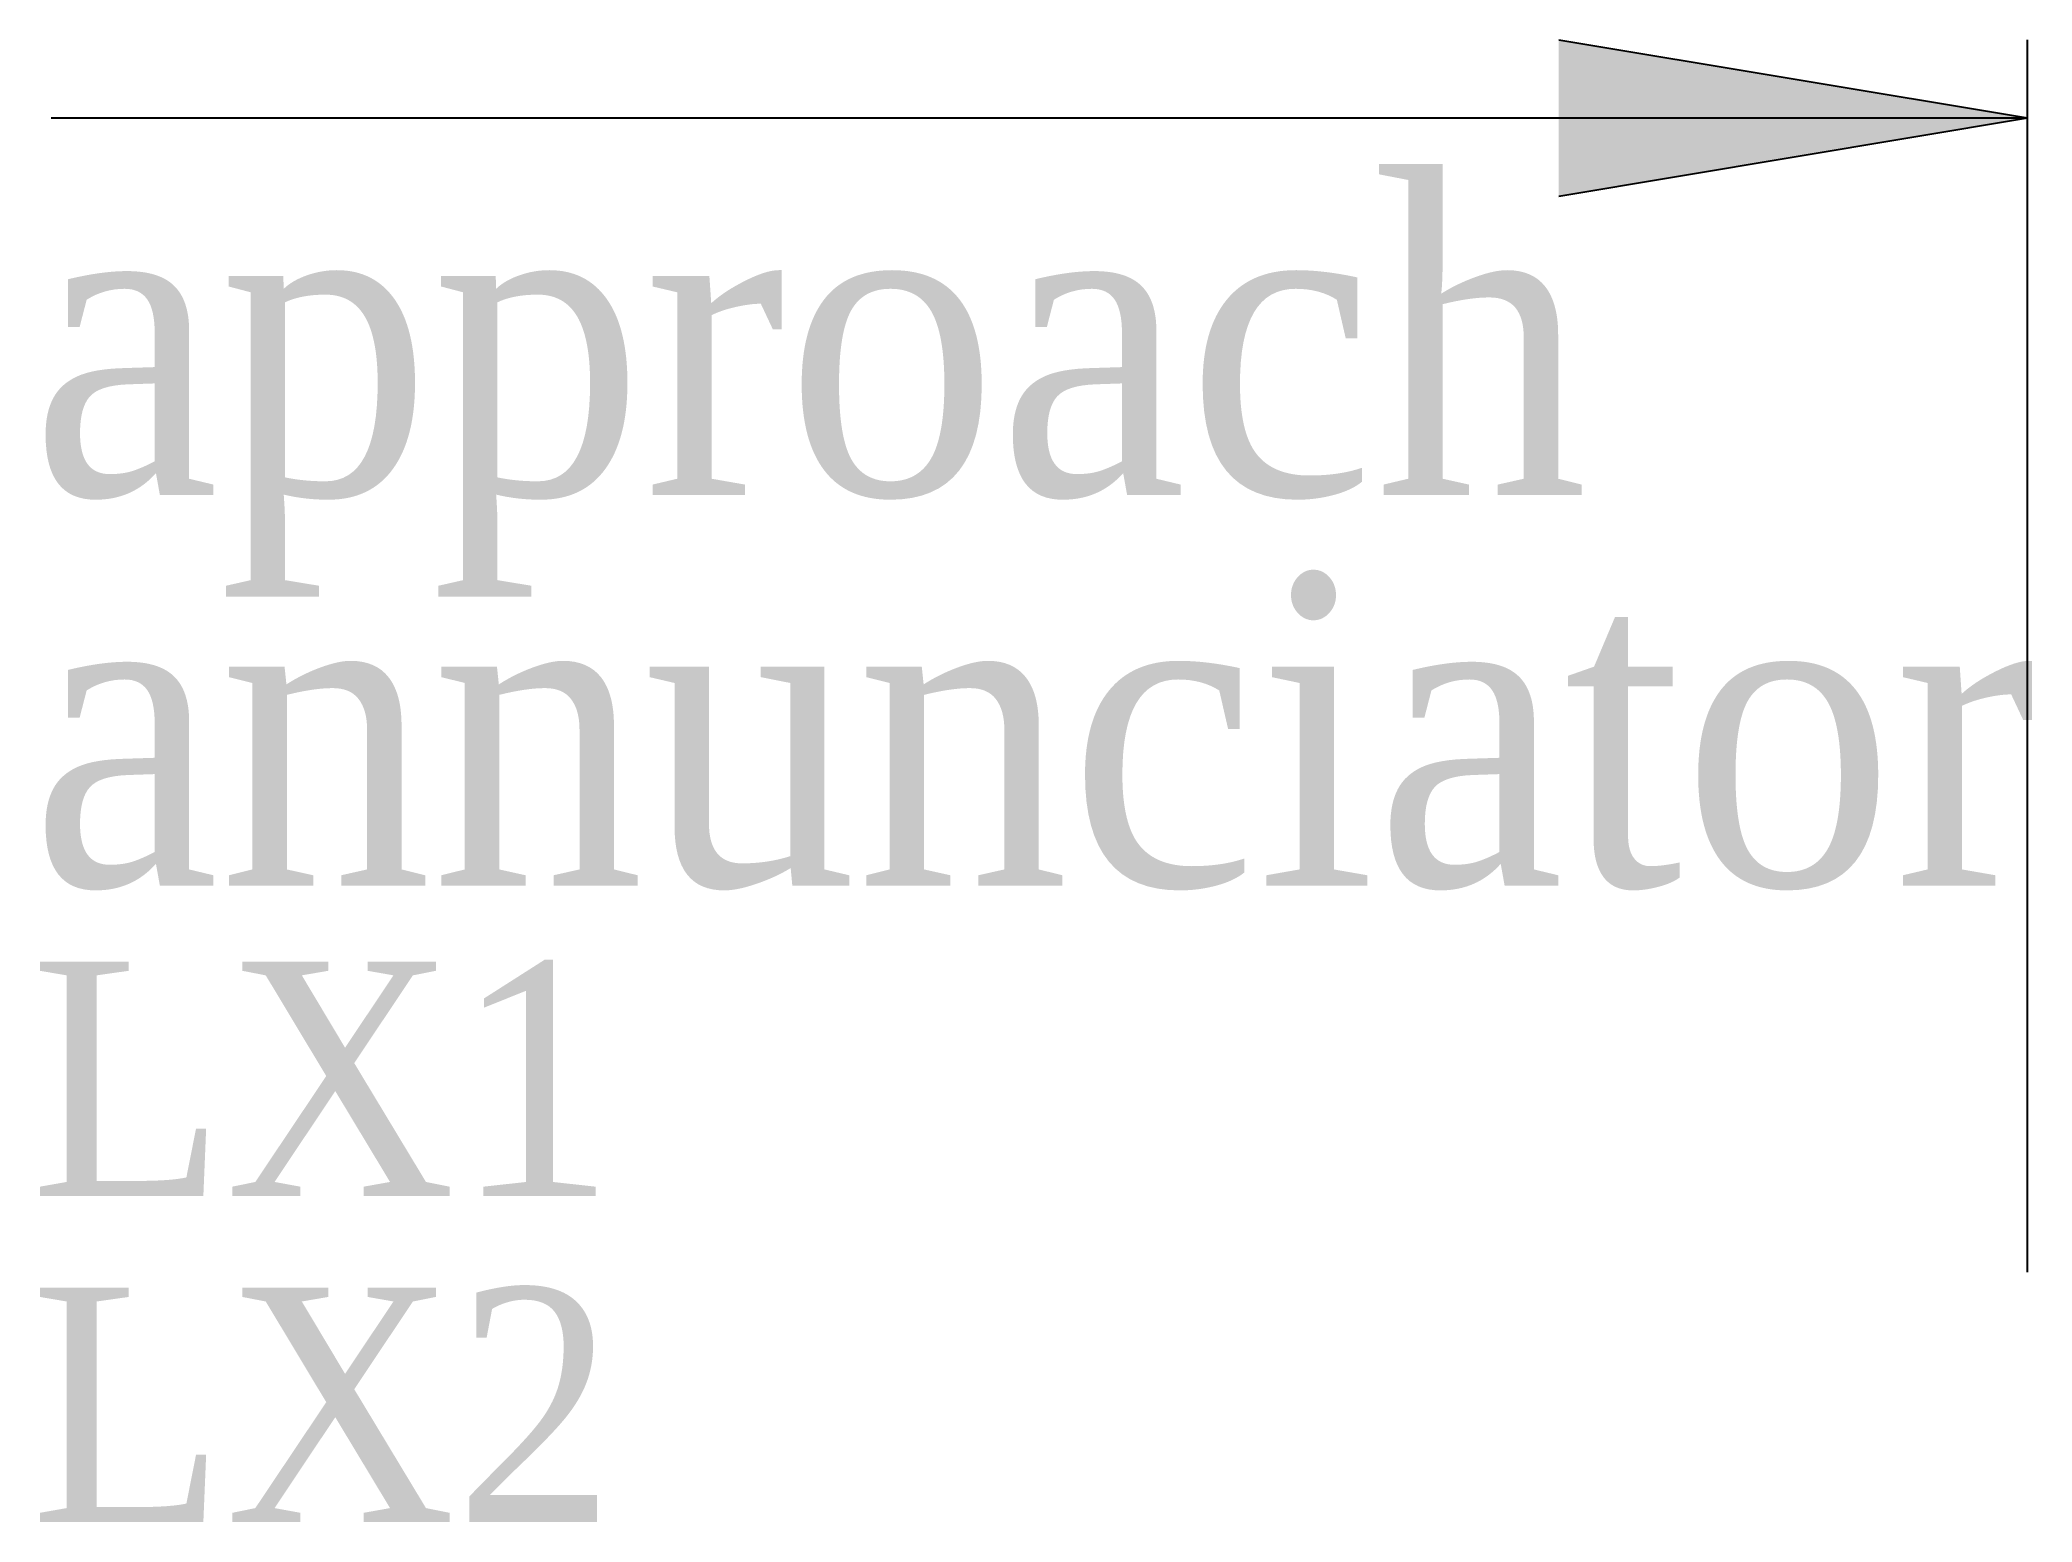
# Model space of a CAD drawing. Header units: millimetres. Extents: x -12.7 to 0, y -2 to 7.5.
import ezdxf

# ---------------------------------------------------------------- set-up
doc = ezdxf.new("R2010")
doc.units = ezdxf.units.MM
doc.styles.add('CHINESE', font='TIMES.TTF', dxfattribs={"width": 0.9})

msp = doc.modelspace()

# ---------------------------------------------------------------- hatches: boundary and pattern name
at = {"linetype": 'Continuous'}
msp.add_hatch(color=0, dxfattribs=at).paths.add_polyline_path([(-3, 7.5), (0, 7), (-3, 6.5)])

# ---------------------------------------------------------------- linework, layer by layer
at = {"color": 0, "linetype": 'Continuous'}
for p in [(-3, 7.5), (-12.648, 7), (-3, 6.5)]:
    msp.add_line(p, (0, 7), dxfattribs=at)
at = {"color": 2, "linetype": 'Continuous'}
msp.add_line((0, -0.385), (0, 7.5), dxfattribs=at)

# ---------------------------------------------------------------- texts
at = {"color": 0, "lineweight": 0, "style": 'CHINESE', "width": 0.9}
for s, p in [('approach', (-12.78, 4.587)), ('annunciator', (-12.78, 2.087))]:
    msp.add_text(s, height=2, dxfattribs=at).set_placement(p)
for tag, p, s in [('LX1', (-12.78, 0.102), 'LX1'), ('LX2', (-12.78, -1.985), 'LX2')]:
    msp.add_attdef(tag, p, s, height=1.5, dxfattribs=at)

doc.saveas('drawing.dxf')
